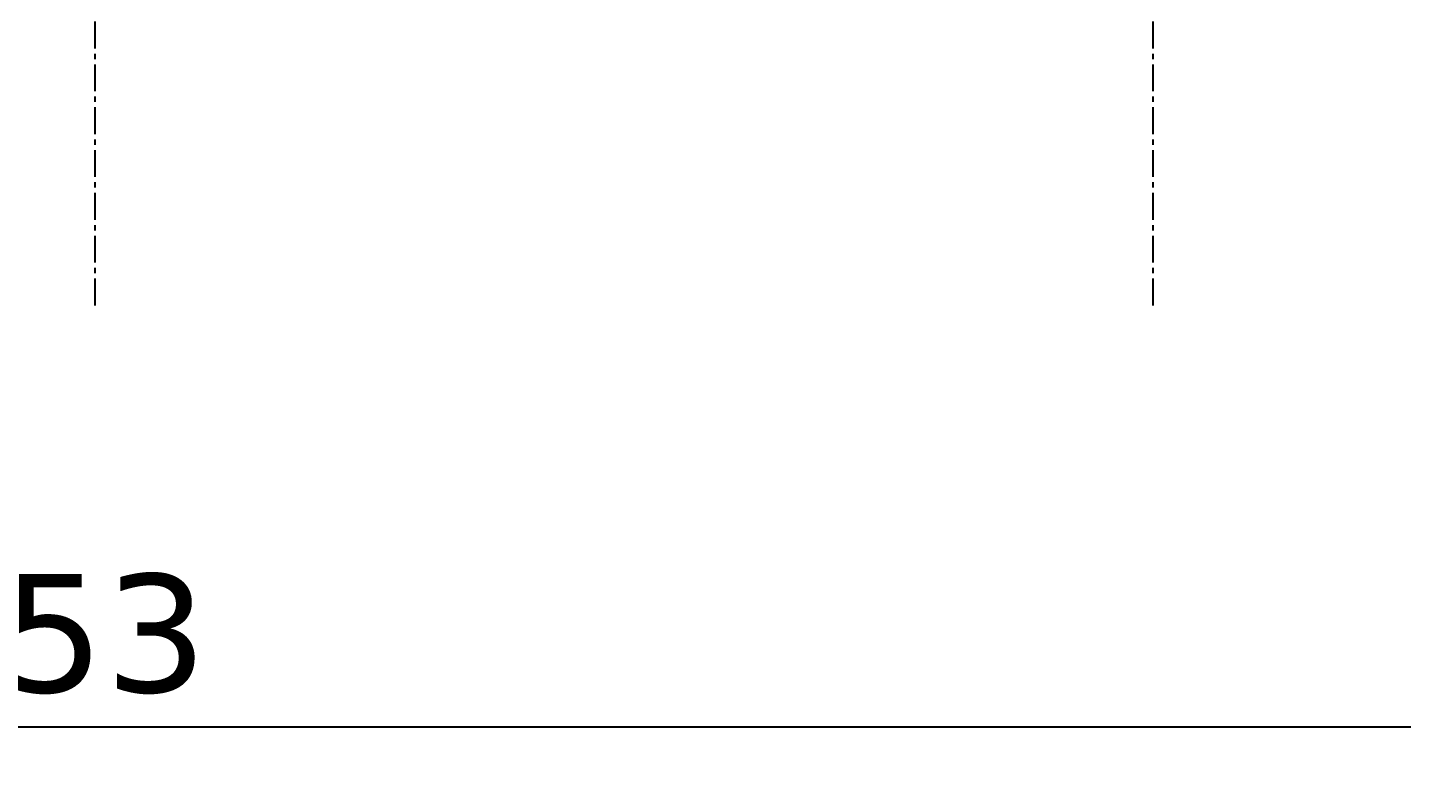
# Model space of a CAD drawing. Header units: centimetres. Extents: x -135 to 4099, y -1176 to 1044.
# Drawn here: x 373.5 to 536.5, y -91 to -2 of the extents above; entities that cross this region are included whole.
import ezdxf

# ---------------------------------------------------------------- set-up
doc = ezdxf.new("R2010")
doc.units = ezdxf.units.CM
doc.linetypes.add('CENTER', pattern=[5.08, 3.175, -0.635, 0.635, -0.635])
doc.layers.add('AKS', color=4, linetype='CENTER')
doc.layers.add('OLCULER', color=7, linetype='Continuous')
doc.styles.add('PORTMAN', font='DejaVuSans.ttf')
doc.dimstyles.new('PORTMAN', dxfattribs={"dimtxt": 14, "dimasz": 9, "dimexe": 6, "dimexo": 5, "dimgap": 4, "dimtad": 1, "dimtxsty": 'PORTMAN', "dimblk": 'ARCHTICK', "dimcen": 2.5, "dimazin": 3, "dimtfac": 0.5, "dimtmove": 2, "dimatfit": 3})

# ---------------------------------------------------------------- blocks, each defined once
blk = doc.blocks.new('_ARCHTICK')
at = {"color": 0, "linetype": 'BYBLOCK', "const_width": 0.15}
blk.add_lwpolyline([(-0.5, -0.5), (0.5, 0.5)], dxfattribs=at)

msp = doc.modelspace()

# ---------------------------------------------------------------- linework, layer by layer
at = {"layer": 'AKS'}
for p, q in [((381.5, -35), (381.5, 747)), ((507, -35), (507, 747))]:
    msp.add_line(p, q, dxfattribs=at)

# ---------------------------------------------------------------- dimensions: what is measured, and where the dimension line sits
at = {"layer": 'OLCULER'}
msp.add_linear_dim(base=(0, -85), p1=(0, 0), p2=(753, 0), dimstyle='PORTMAN', override={"dimtxt": 14, "dimasz": 9, "dimexe": 6, "dimexo": 5, "dimdec": 2, "dimzin": 8, "dimdsep": 44}, dxfattribs=at).render()

doc.saveas('drawing.dxf')
